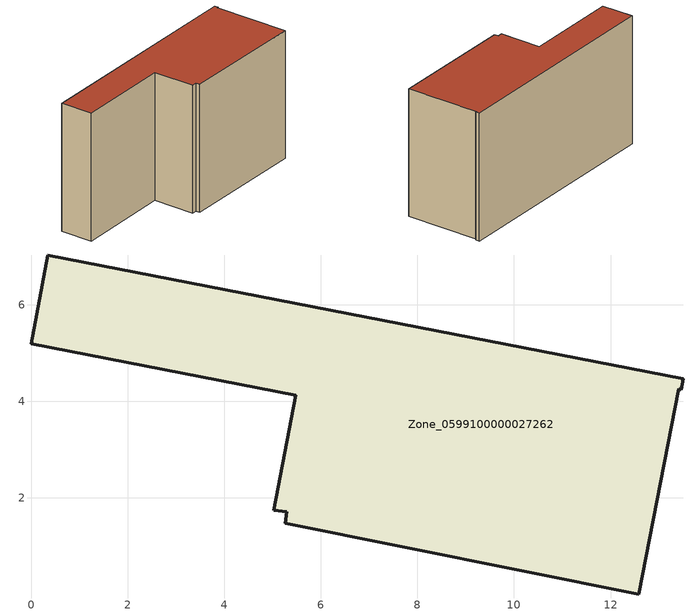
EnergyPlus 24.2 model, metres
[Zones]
Zone_0599100000027262
 floor ground (C_G): 5.48,4.12 0,5.19 0.35,7.03 13.51,4.47 13.46,4.25 13.41,4.26 12.58,0.01 5.27,1.47 5.3,1.71 5.02,1.75 z0
 wall outside (C_F): 13.51,4.47 0.35,7.03 0,5.19 5.48,4.12 5.02,1.75 5.3,1.71 5.27,1.47 12.58,0.01 13.41,4.26 13.46,4.25 13.51,4.47 z0:7.46
 roof outside (C_R): 5.27,1.47 12.58,0.01 13.41,4.26 13.46,4.25 13.51,4.47 0.35,7.03 0,5.19 5.48,4.12 5.02,1.75 5.3,1.71 z7.46
[BUILDING]
Pand.0599100000027262: North Axis=0; Terrain=City; Loads Convergence Tolerance Value=0.04; Temperature Convergence Tolerance Value=0.4; Solar Distribution=FullExterior; Maximum Number of Warmup Days=25; Minimum Number of Warmup Days=1
[Site:Location]
Rotterdam.The.Hague.AP_ZH_NLD Design_Conditions: Latitude=51.96; Longitude=4.45; Time Zone=1; Elevation=-4.5
[SITE:GROUNDTEMPERATURE:BUILDINGSURFACE]
18, 18, 18, 18, 18, 18, 18, 18, 18, 18, 18, 18
[MATERIAL] Thermal Absorptance=0.9; Solar Absorptance=0.7; Visible Absorptance=0.7
Name | Roughness | Thickness | Conductivity | Density | Specific Heat
G.TC.1946 | MediumSmooth | 0.15 | 1 | 540 | 1210
F.TC.1946 | Rough | 0.3 | 0.857143 | 1920 | 840
R.TC.1946 | MediumRough | 0.2 | 0.909091 | 1500 | 1000
[CONSTRUCTION]
C_G: G.TC.1946
C_F: F.TC.1946
C_R: R.TC.1946
[ZONE]
Zone_0599100000027262: Type=1; Multiplier=1; Ceiling Height=Autocalculate; Volume=Autocalculate; Floor Area=autocalculate; Part of Total Floor Area=Yes
[ZONEINFILTRATION:DESIGNFLOWRATE]
Infil_Zone_0599100000027262: Zone or ZoneList or Space or SpaceList=Zone_0599100000027262; Schedule=AlwaysOn; Design Flow Rate Calculation Method=Flow/Area; Flow Rate per Floor Area=0.003; Constant Term Coefficient=1; Temperature Term Coefficient=0; Velocity Term Coefficient=0; Velocity Squared Term Coefficient=0
[HVACTEMPLATE:ZONE:IDEALLOADSAIRSYSTEM]
Zone_0599100000027262: Maximum Heating Supply Air Temperature=50; Minimum Cooling Supply Air Temperature=13; Maximum Heating Supply Air Humidity Ratio=0.0156; Minimum Cooling Supply Air Humidity Ratio=0.0077; Heating Limit=NoLimit; Cooling Limit=NoLimit; Dehumidification Control Type=ConstantSensibleHeatRatio; Cooling Sensible Heat Ratio=0.7; Dehumidification Setpoint=60; Humidification Control Type=None; Humidification Setpoint=30; Outdoor Air Method=None; Outdoor Air Flow Rate per Person=0.00944; Outdoor Air Flow Rate per Zone Floor Area=0; Outdoor Air Flow Rate per Zone=0; Demand Controlled Ventilation Type=None; Outdoor Air Economizer Type=NoEconomizer; Heat Recovery Type=None; Sensible Heat Recovery Effectiveness=0.7; Latent Heat Recovery Effectiveness=0.65
[ZONECONTROL:THERMOSTAT]
ThermostatControl_Zone_0599100000027262: Zone or ZoneList=Zone_0599100000027262; Control Type Schedule=DualSetpointControlType; Control 1=Thermostat_Zone_0599100000027262; Temperature Difference Between Cutout And Setpoint=0
[THERMOSTATSETPOINT:DUALSETPOINT]
Thermostat_Zone_0599100000027262: Heating Setpoint Temperature Schedule=HeatingSetpoint_Zone_0599100000027262; Cooling Setpoint Temperature Schedule=CoolingSetpoint_Zone_0599100000027262
[SCHEDULE:COMPACT]
HeatingSetpoint_Zone_0599100000027262: Through: 12/31, For: AllDays, Until: 24:00, 21
CoolingSetpoint_Zone_0599100000027262: Through: 12/31, For: AllDays, Until: 24:00, 24
DualSetpointControlType: Through: 12/31, For: AllDays, Until: 24:00, 4
AlwaysOn: Through: 12/31, For: AllDays, Until: 24:00, 1
